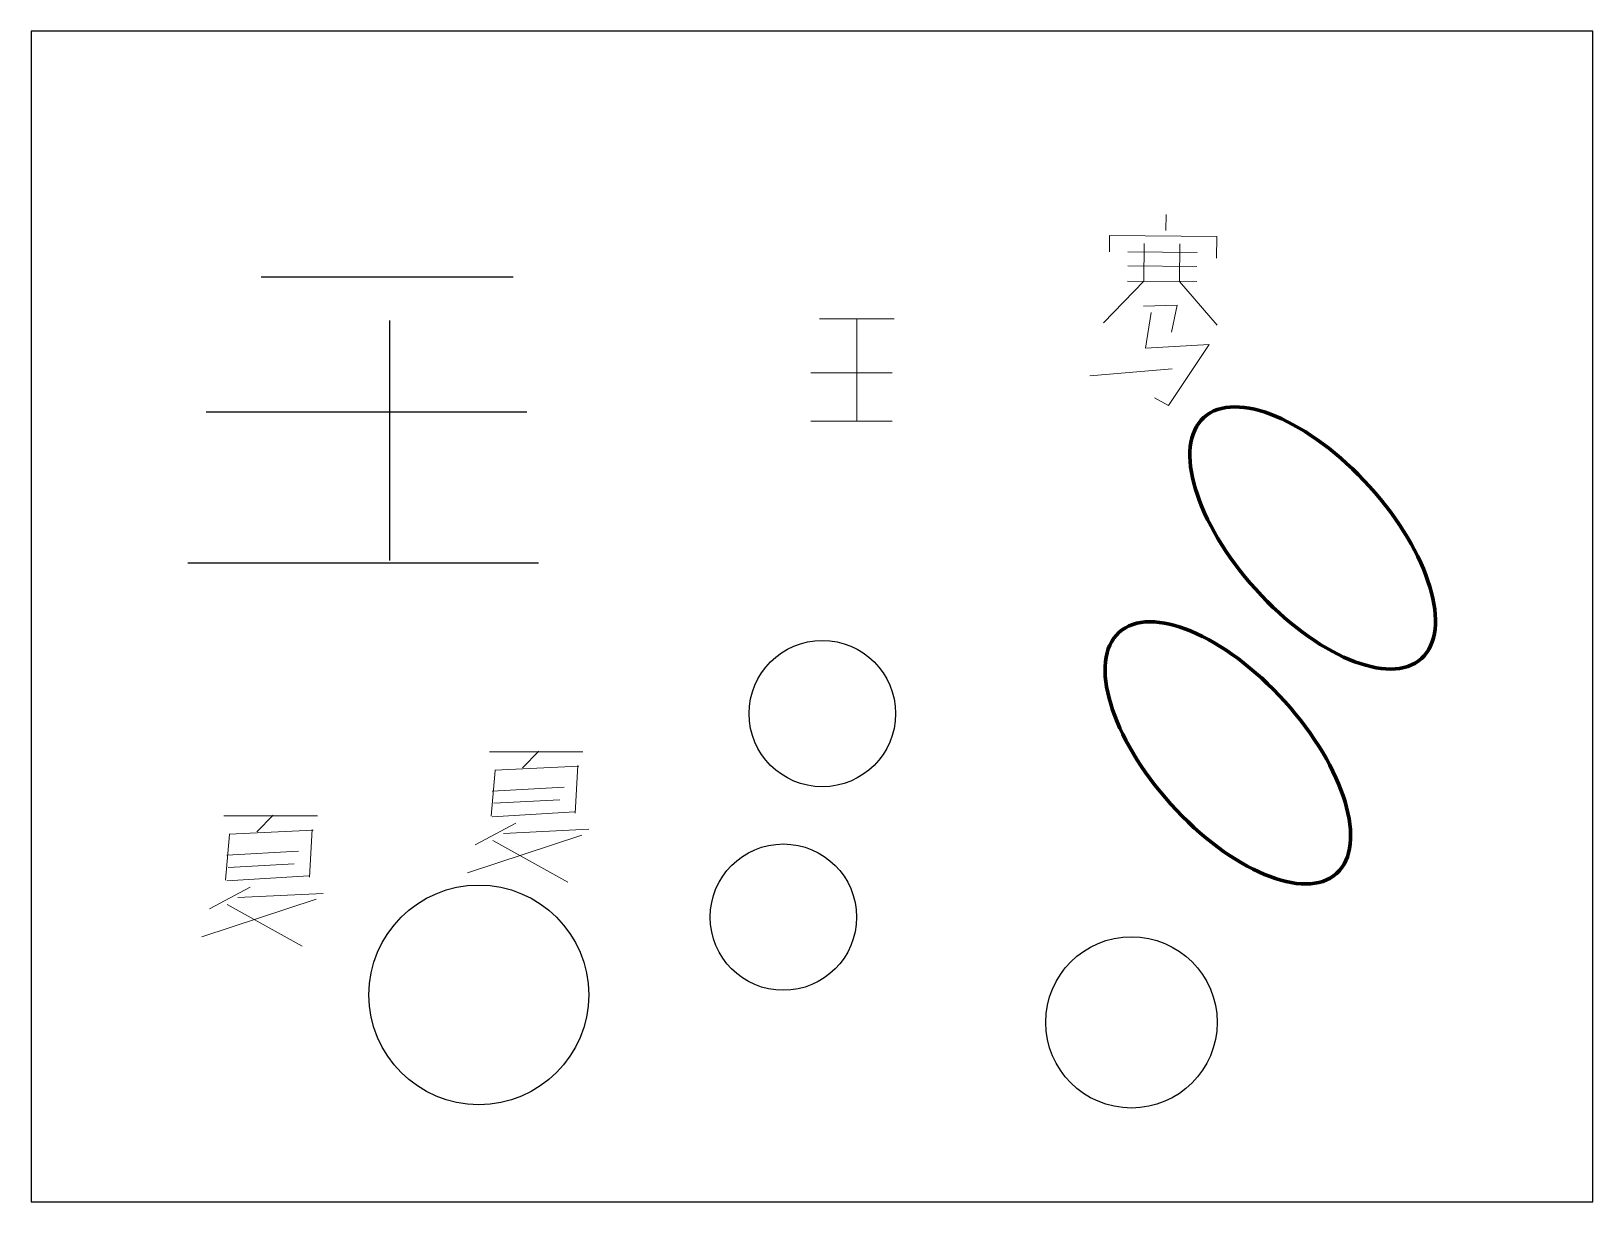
# Model space of a CAD drawing. Header units: millimetres. Extents: x 0 to 1600, y 0 to 1200.
import ezdxf

# ---------------------------------------------------------------- set-up
doc = ezdxf.new("R2010")
doc.units = ezdxf.units.MM

msp = doc.modelspace()

# ---------------------------------------------------------------- linework, layer by layer
for p, q in [((1600, 1200), (0, 1200)), ((0, 1200), (0, 0)), ((1600, 0), (1600, 1200)), ((235.7, 948.1), (493.8, 948.1)), ((367.1, 903.6), (367.1, 657.4)), ((179.4, 809.8), (507.9, 809.8)), ((507.9, 809.8), (507.9, 809.8)), ((160.6, 655.1), (519.6, 655.1)), ((0, 0), (1600, 0))]:
    msp.add_line(p, q)
at = {"color": 7, "lineweight": 20}
for p, q in [((1162.8, 1012.2), (1162.6, 995.6)), ((1104.9, 990.6), (1104.8, 974)), ((1104.9, 990.6), (1214.7, 989.6)), ((1140.3, 982.5), (1140, 943.8)), ((1176.9, 982.2), (1176.6, 943.4)), ((1214.7, 989.6), (1214.5, 967.5)), ((1123.6, 973.8), (1194.6, 973.2)), ((1123.5, 959.4), (1194.4, 958.8)), ((1140, 943.8), (1098.6, 900.9)), ((1123.4, 943.9), (1194.3, 943.3)), ((1176.6, 943.4), (1215, 898.8)), ((1139.8, 918.3), (1174.1, 919.1)), ((1174.1, 919.1), (1168.3, 891.5)), ((807.8, 905.3), (884.3, 905.3)), ((846, 905.3), (846, 800.1)), ((1147.5, 911.6), (1141.6, 875.1)), ((1141.6, 875.1), (1207, 878.9)), ((1207, 878.9), (1165.4, 816.2)), ((798.9, 849.9), (882.1, 849.9)), ((1084.8, 846.8), (1169.1, 853.8)), ((1165.4, 816.2), (1151.1, 824)), ((798.9, 800.1), (882.1, 800.1)), ((469.4, 461.1), (565.3, 461.1)), ((520.2, 462.1), (503.3, 444.8)), ((475.4, 442.2), (471.2, 395.4)), ((475, 442.6), (561.2, 446.4)), ((559.9, 447.3), (557.4, 398.3)), ((472.4, 421.1), (546, 424.9)), ((474.1, 408.5), (541.7, 412.2)), ((197.3, 395.5), (293.2, 395.5)), ((248, 396.4), (231.1, 379.1)), ((496.5, 388.2), (454.7, 365.8)), ((472.4, 394.5), (556.5, 399.6)), ((203.2, 376.6), (199, 329.7)), ((202.8, 377), (289, 380.8)), ((287.7, 381.6), (285.2, 332.7)), ((564.1, 375.9), (447.1, 337.1)), ((472.9, 370.5), (549.8, 327.8)), ((483.8, 377.6), (571.3, 381.9)), ((200.3, 355.5), (273.8, 359.3)), ((201.9, 342.8), (269.5, 346.6)), ((224.3, 322.6), (182.5, 300.2)), ((200.3, 328.9), (284.3, 334)), ((291.9, 310.3), (174.9, 271.5)), ((200.7, 304.8), (277.6, 262.2)), ((211.7, 312), (299.1, 316.2))]:
    msp.add_line(p, q, dxfattribs=at)
at = {"color": 1}
for centre in [(810.6, 500.4), (770.7, 291.8)]:
    msp.add_circle(centre, 75, dxfattribs=at)
for centre, radius in [((458.6, 212.1), 112.6), ((1127.3, 183.9), 87.8)]:
    msp.add_circle(centre, radius)
at = {"color": 5, "lineweight": 80}
msp.add_ellipse((1313, 680.5), major_axis=(111.4, -123.6), ratio=0.472304, dxfattribs=at)
at = {"lineweight": 80}
msp.add_ellipse((1226.1, 460.2), major_axis=(111.4, -123.6), ratio=0.472304, dxfattribs=at)

doc.saveas('drawing.dxf')
